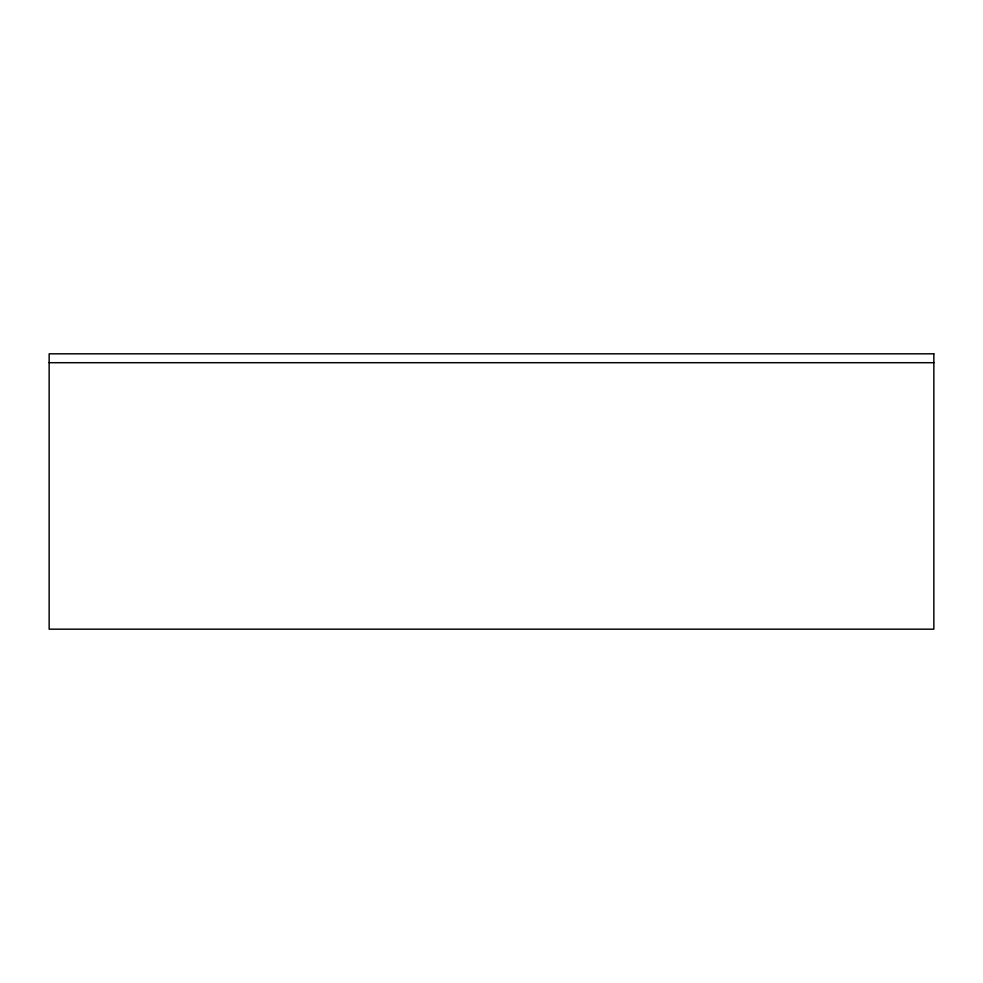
<?xml version="1.0" encoding="UTF-8"?>
<svg xmlns="http://www.w3.org/2000/svg" width="983" height="983" viewBox="0 0 983 983"><rect width="100%" height="100%" fill="white"/><g stroke="black" fill="none" stroke-linecap="round" stroke-linejoin="round"><path stroke-width="1.47" d="M49.15 362.702L933.85 362.702M933.85 353.819L49.15 353.819L49.15 629.181L933.85 629.181L933.85 353.819"/></g></svg>
